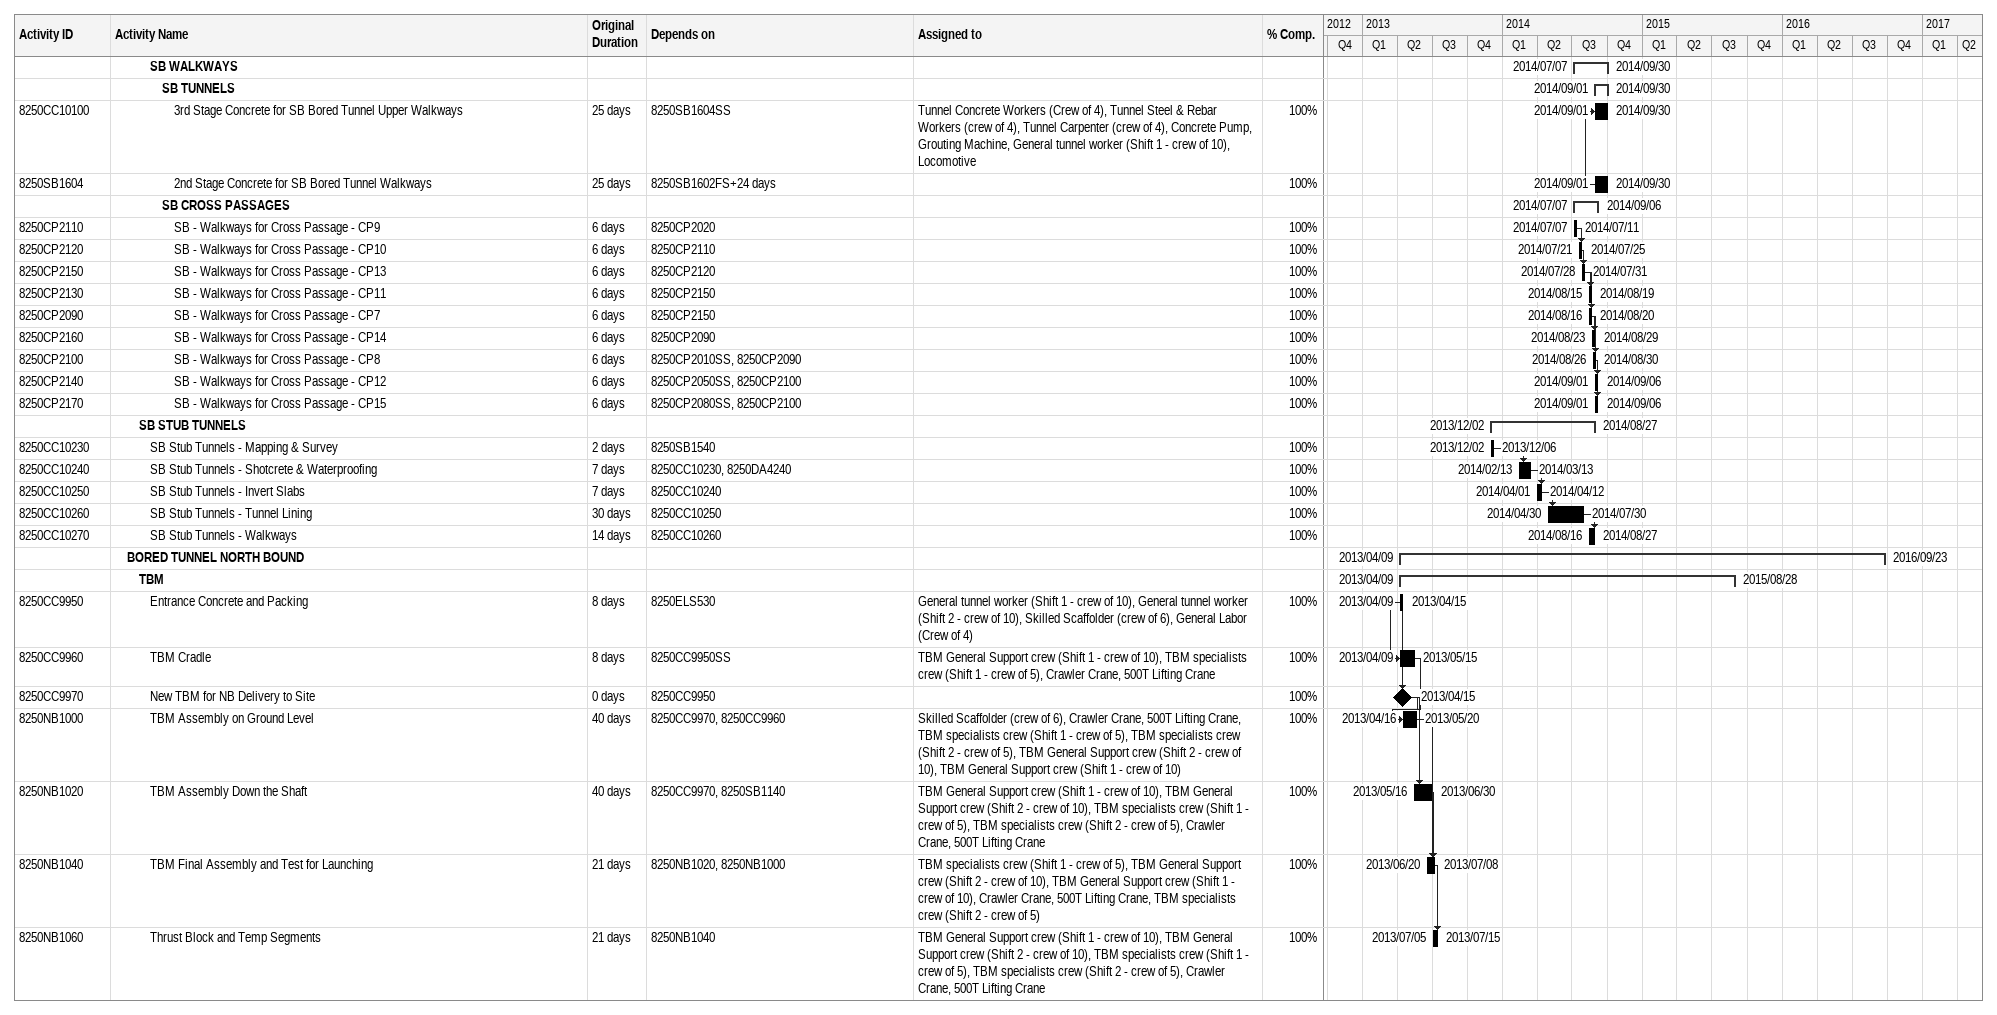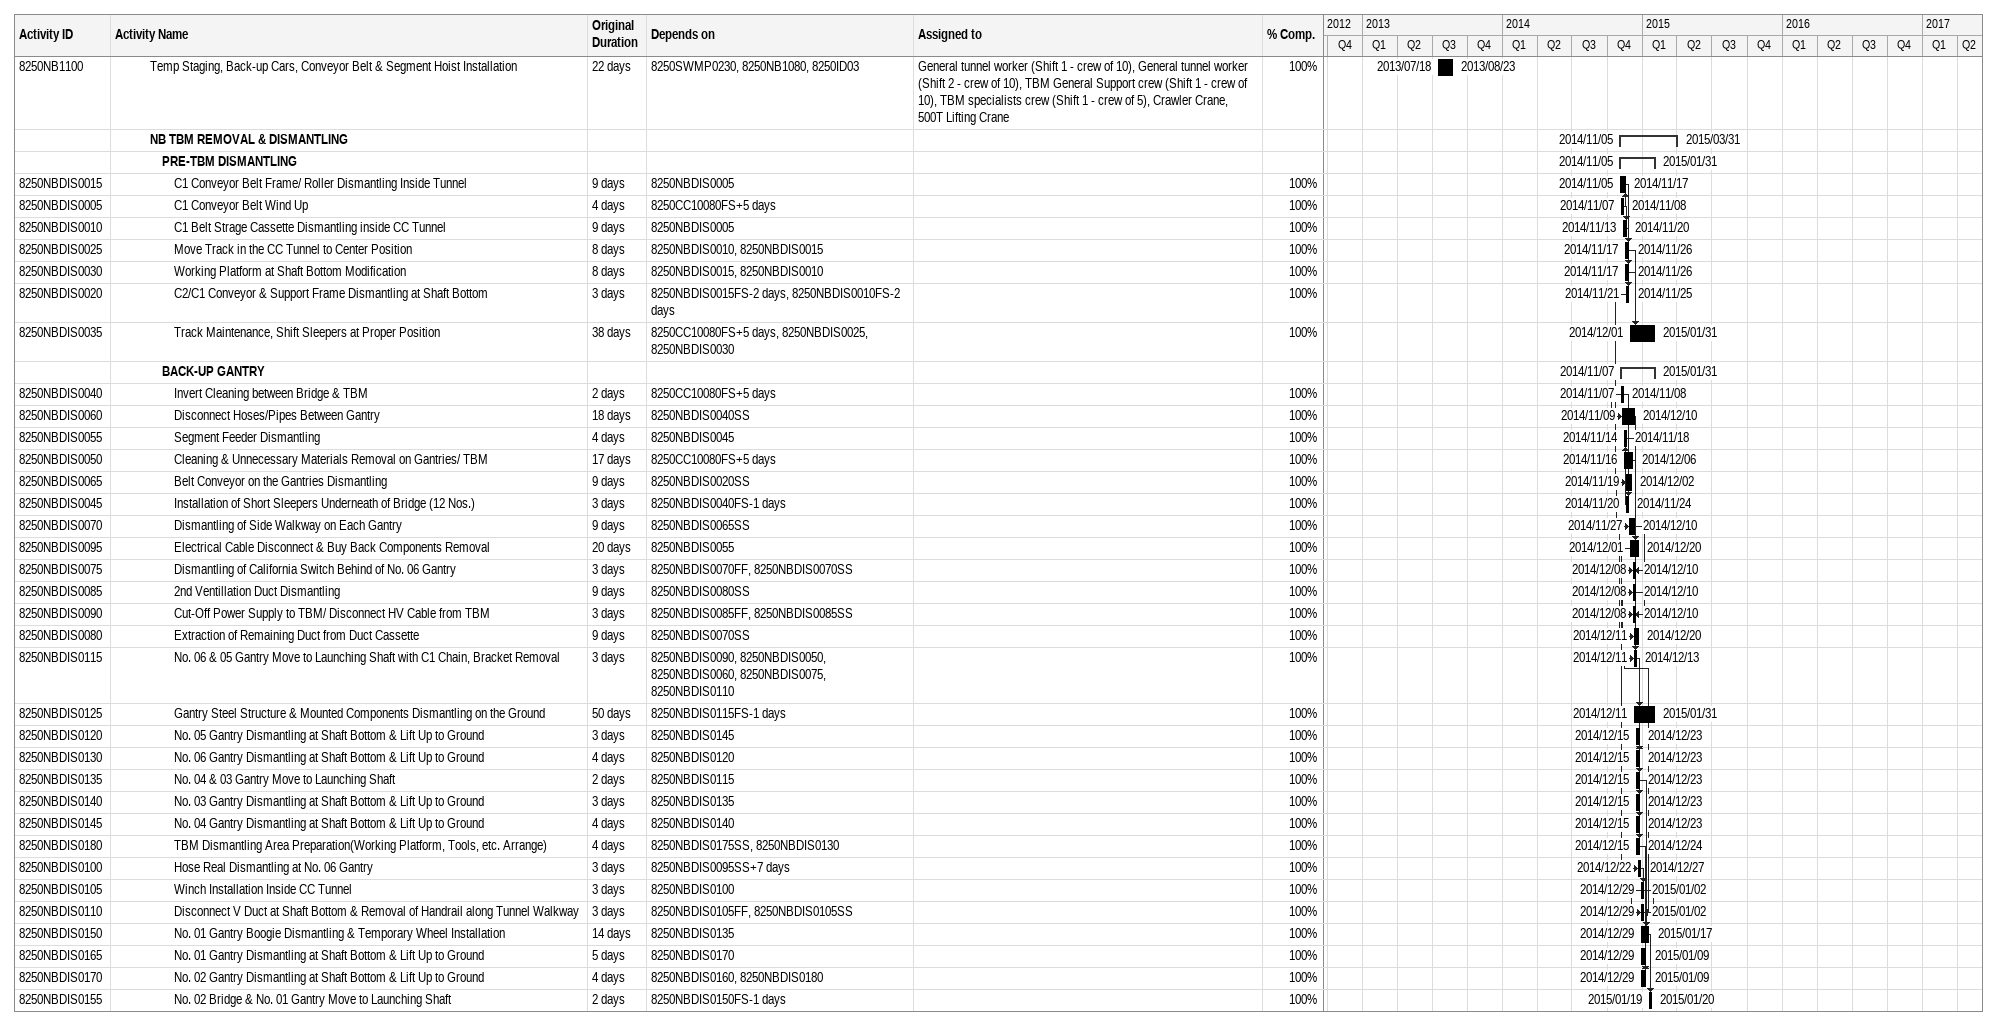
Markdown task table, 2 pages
| ID | Level | Task | Original duration | Start | Finish | Predecessors | Resources | % complete |
|---|---|---|---|---|---|---|---|---|
|  | 4 | **SB WALKWAYS** |  | 2014-07-07 | 2014-09-30 |  |  |  |
|  | 5 | **SB TUNNELS** |  | 2014-09-01 | 2014-09-30 |  |  |  |
| 8250CC10100 | 6 | 3rd Stage Concrete for SB Bored Tunnel Upper Walkways | 25d | 2014-09-01 | 2014-09-30 | 8250SB1604SS | Tunnel Concrete Workers (Crew of 4), Tunnel Steel & Rebar Workers (crew of 4), Tunnel Carpenter (crew of 4), Concrete Pump, Grouting Machine, General tunnel worker (Shift 1 - crew of 10), Locomotive | 100 |
| 8250SB1604 | 6 | 2nd Stage Concrete for SB Bored Tunnel Walkways | 25d | 2014-09-01 | 2014-09-30 | 8250SB1602FS+24d |  | 100 |
|  | 5 | **SB CROSS PASSAGES** |  | 2014-07-07 | 2014-09-06 |  |  |  |
| 8250CP2110 | 6 | SB - Walkways for Cross Passage - CP9 | 6d | 2014-07-07 | 2014-07-11 | 8250CP2020 |  | 100 |
| 8250CP2120 | 6 | SB - Walkways for Cross Passage - CP10 | 6d | 2014-07-21 | 2014-07-25 | 8250CP2110 |  | 100 |
| 8250CP2150 | 6 | SB - Walkways for Cross Passage - CP13 | 6d | 2014-07-28 | 2014-07-31 | 8250CP2120 |  | 100 |
| 8250CP2130 | 6 | SB - Walkways for Cross Passage - CP11 | 6d | 2014-08-15 | 2014-08-19 | 8250CP2150 |  | 100 |
| 8250CP2090 | 6 | SB - Walkways for Cross Passage - CP7 | 6d | 2014-08-16 | 2014-08-20 | 8250CP2150 |  | 100 |
| 8250CP2160 | 6 | SB - Walkways for Cross Passage - CP14 | 6d | 2014-08-23 | 2014-08-29 | 8250CP2090 |  | 100 |
| 8250CP2100 | 6 | SB - Walkways for Cross Passage - CP8 | 6d | 2014-08-26 | 2014-08-30 | 8250CP2010SS, 8250CP2090 |  | 100 |
| 8250CP2140 | 6 | SB - Walkways for Cross Passage - CP12 | 6d | 2014-09-01 | 2014-09-06 | 8250CP2050SS, 8250CP2100 |  | 100 |
| 8250CP2170 | 6 | SB - Walkways for Cross Passage - CP15 | 6d | 2014-09-01 | 2014-09-06 | 8250CP2080SS, 8250CP2100 |  | 100 |
|  | 3 | **SB STUB TUNNELS** |  | 2013-12-02 | 2014-08-27 |  |  |  |
| 8250CC10230 | 4 | SB Stub Tunnels - Mapping & Survey | 2d | 2013-12-02 | 2013-12-06 | 8250SB1540 |  | 100 |
| 8250CC10240 | 4 | SB Stub Tunnels - Shotcrete & Waterproofing | 7d | 2014-02-13 | 2014-03-13 | 8250CC10230, 8250DA4240 |  | 100 |
| 8250CC10250 | 4 | SB Stub Tunnels - Invert Slabs | 7d | 2014-04-01 | 2014-04-12 | 8250CC10240 |  | 100 |
| 8250CC10260 | 4 | SB Stub Tunnels - Tunnel Lining | 30d | 2014-04-30 | 2014-07-30 | 8250CC10250 |  | 100 |
| 8250CC10270 | 4 | SB Stub Tunnels - Walkways | 14d | 2014-08-16 | 2014-08-27 | 8250CC10260 |  | 100 |
|  | 2 | **BORED TUNNEL NORTH BOUND** |  | 2013-04-09 | 2016-09-23 |  |  |  |
|  | 3 | **TBM** |  | 2013-04-09 | 2015-08-28 |  |  |  |
| 8250CC9950 | 4 | Entrance Concrete and Packing | 8d | 2013-04-09 | 2013-04-15 | 8250ELS530 | General tunnel worker (Shift 1 - crew of 10), General tunnel worker (Shift 2 - crew of 10), Skilled Scaffolder (crew of 6), General Labor (Crew of 4) | 100 |
| 8250CC9960 | 4 | TBM Cradle | 8d | 2013-04-09 | 2013-05-15 | 8250CC9950SS | TBM General Support crew (Shift 1 - crew of 10), TBM specialists crew (Shift 1 - crew of 5), Crawler Crane, 500T Lifting Crane | 100 |
| 8250CC9970 | 4 | New TBM for NB Delivery to Site | 0d | 2013-04-15 | 2013-04-15 | 8250CC9950 |  | 100 |
| 8250NB1000 | 4 | TBM Assembly on Ground Level | 40d | 2013-04-16 | 2013-05-20 | 8250CC9970, 8250CC9960 | Skilled Scaffolder (crew of 6), Crawler Crane, 500T Lifting Crane, TBM specialists crew (Shift 1 - crew of 5), TBM specialists crew (Shift 2 - crew of 5), TBM General Support crew (Shift 2 - crew of 10), TBM General Support crew (Shift 1 - crew of 10) | 100 |
| 8250NB1020 | 4 | TBM Assembly Down the Shaft | 40d | 2013-05-16 | 2013-06-30 | 8250CC9970, 8250SB1140 | TBM General Support crew (Shift 1 - crew of 10), TBM General Support crew (Shift 2 - crew of 10), TBM specialists crew (Shift 1 - crew of 5), TBM specialists crew (Shift 2 - crew of 5), Crawler Crane, 500T Lifting Crane | 100 |
| 8250NB1040 | 4 | TBM Final Assembly and Test for Launching | 21d | 2013-06-20 | 2013-07-08 | 8250NB1020, 8250NB1000 | TBM specialists crew (Shift 1 - crew of 5), TBM General Support crew (Shift 2 - crew of 10), TBM General Support crew (Shift 1 - crew of 10), Crawler Crane, 500T Lifting Crane, TBM specialists crew (Shift 2 - crew of 5) | 100 |
| 8250NB1060 | 4 | Thrust Block and Temp Segments | 21d | 2013-07-05 | 2013-07-15 | 8250NB1040 | TBM General Support crew (Shift 1 - crew of 10), TBM General Support crew (Shift 2 - crew of 10), TBM specialists crew (Shift 1 - crew of 5), TBM specialists crew (Shift 2 - crew of 5), Crawler Crane, 500T Lifting Crane | 100 |
| 8250NB1100 | 4 | Temp Staging, Back-up Cars, Conveyor Belt & Segment Hoist Installation | 22d | 2013-07-18 | 2013-08-23 | 8250SWMP0230, 8250NB1080, 8250ID03 | General tunnel worker (Shift 1 - crew of 10), General tunnel worker (Shift 2 - crew of 10), TBM General Support crew (Shift 1 - crew of 10), TBM specialists crew (Shift 1 - crew of 5), Crawler Crane, 500T Lifting Crane | 100 |
|  | 4 | **NB TBM REMOVAL & DISMANTLING** |  | 2014-11-05 | 2015-03-31 |  |  |  |
|  | 5 | **PRE-TBM DISMANTLING** |  | 2014-11-05 | 2015-01-31 |  |  |  |
| 8250NBDIS0015 | 6 | C1 Conveyor Belt Frame/ Roller Dismantling Inside Tunnel | 9d | 2014-11-05 | 2014-11-17 | 8250NBDIS0005 |  | 100 |
| 8250NBDIS0005 | 6 | C1 Conveyor Belt Wind Up | 4d | 2014-11-07 | 2014-11-08 | 8250CC10080FS+5d |  | 100 |
| 8250NBDIS0010 | 6 | C1 Belt Strage Cassette Dismantling inside CC Tunnel | 9d | 2014-11-13 | 2014-11-20 | 8250NBDIS0005 |  | 100 |
| 8250NBDIS0025 | 6 | Move Track in the CC Tunnel to Center Position | 8d | 2014-11-17 | 2014-11-26 | 8250NBDIS0010, 8250NBDIS0015 |  | 100 |
| 8250NBDIS0030 | 6 | Working Platform at Shaft Bottom Modification | 8d | 2014-11-17 | 2014-11-26 | 8250NBDIS0015, 8250NBDIS0010 |  | 100 |
| 8250NBDIS0020 | 6 | C2/C1 Conveyor & Support Frame Dismantling at Shaft Bottom | 3d | 2014-11-21 | 2014-11-25 | 8250NBDIS0015FS-2d, 8250NBDIS0010FS-2d |  | 100 |
| 8250NBDIS0035 | 6 | Track Maintenance, Shift Sleepers at Proper Position | 38d | 2014-12-01 | 2015-01-31 | 8250CC10080FS+5d, 8250NBDIS0025, 8250NBDIS0030 |  | 100 |
|  | 5 | **BACK-UP GANTRY** |  | 2014-11-07 | 2015-01-31 |  |  |  |
| 8250NBDIS0040 | 6 | Invert Cleaning between Bridge & TBM | 2d | 2014-11-07 | 2014-11-08 | 8250CC10080FS+5d |  | 100 |
| 8250NBDIS0060 | 6 | Disconnect Hoses/Pipes Between Gantry | 18d | 2014-11-09 | 2014-12-10 | 8250NBDIS0040SS |  | 100 |
| 8250NBDIS0055 | 6 | Segment Feeder Dismantling | 4d | 2014-11-14 | 2014-11-18 | 8250NBDIS0045 |  | 100 |
| 8250NBDIS0050 | 6 | Cleaning & Unnecessary Materials Removal on Gantries/ TBM | 17d | 2014-11-16 | 2014-12-06 | 8250CC10080FS+5d |  | 100 |
| 8250NBDIS0065 | 6 | Belt Conveyor on the Gantries Dismantling | 9d | 2014-11-19 | 2014-12-02 | 8250NBDIS0020SS |  | 100 |
| 8250NBDIS0045 | 6 | Installation of Short Sleepers Underneath of Bridge (12 Nos.) | 3d | 2014-11-20 | 2014-11-24 | 8250NBDIS0040FS-1d |  | 100 |
| 8250NBDIS0070 | 6 | Dismantling of Side Walkway on Each Gantry | 9d | 2014-11-27 | 2014-12-10 | 8250NBDIS0065SS |  | 100 |
| 8250NBDIS0095 | 6 | Electrical Cable Disconnect & Buy Back Components Removal | 20d | 2014-12-01 | 2014-12-20 | 8250NBDIS0055 |  | 100 |
| 8250NBDIS0075 | 6 | Dismantling of California Switch Behind of No. 06 Gantry | 3d | 2014-12-08 | 2014-12-10 | 8250NBDIS0070FF, 8250NBDIS0070SS |  | 100 |
| 8250NBDIS0085 | 6 | 2nd Ventillation Duct Dismantling | 9d | 2014-12-08 | 2014-12-10 | 8250NBDIS0080SS |  | 100 |
| 8250NBDIS0090 | 6 | Cut-Off Power Supply to TBM/ Disconnect HV Cable from TBM | 3d | 2014-12-08 | 2014-12-10 | 8250NBDIS0085FF, 8250NBDIS0085SS |  | 100 |
| 8250NBDIS0080 | 6 | Extraction of Remaining Duct from Duct Cassette | 9d | 2014-12-11 | 2014-12-20 | 8250NBDIS0070SS |  | 100 |
| 8250NBDIS0115 | 6 | No. 06 & 05 Gantry Move to Launching Shaft with C1 Chain, Bracket Removal | 3d | 2014-12-11 | 2014-12-13 | 8250NBDIS0090, 8250NBDIS0050, 8250NBDIS0060, 8250NBDIS0075, 8250NBDIS0110 |  | 100 |
| 8250NBDIS0125 | 6 | Gantry Steel Structure & Mounted Components Dismantling on the Ground | 50d | 2014-12-11 | 2015-01-31 | 8250NBDIS0115FS-1d |  | 100 |
| 8250NBDIS0120 | 6 | No. 05 Gantry Dismantling at Shaft Bottom & Lift Up to Ground | 3d | 2014-12-15 | 2014-12-23 | 8250NBDIS0145 |  | 100 |
| 8250NBDIS0130 | 6 | No. 06 Gantry Dismantling at Shaft Bottom & Lift Up to Ground | 4d | 2014-12-15 | 2014-12-23 | 8250NBDIS0120 |  | 100 |
| 8250NBDIS0135 | 6 | No. 04 & 03 Gantry Move to Launching Shaft | 2d | 2014-12-15 | 2014-12-23 | 8250NBDIS0115 |  | 100 |
| 8250NBDIS0140 | 6 | No. 03 Gantry Dismantling at Shaft Bottom & Lift Up to Ground | 3d | 2014-12-15 | 2014-12-23 | 8250NBDIS0135 |  | 100 |
| 8250NBDIS0145 | 6 | No. 04 Gantry Dismantling at Shaft Bottom & Lift Up to Ground | 4d | 2014-12-15 | 2014-12-23 | 8250NBDIS0140 |  | 100 |
| 8250NBDIS0180 | 6 | TBM Dismantling Area Preparation(Working Platform, Tools, etc. Arrange) | 4d | 2014-12-15 | 2014-12-24 | 8250NBDIS0175SS, 8250NBDIS0130 |  | 100 |
| 8250NBDIS0100 | 6 | Hose Real Dismantling at No. 06 Gantry | 3d | 2014-12-22 | 2014-12-27 | 8250NBDIS0095SS+7d |  | 100 |
| 8250NBDIS0105 | 6 | Winch Installation Inside CC Tunnel | 3d | 2014-12-29 | 2015-01-02 | 8250NBDIS0100 |  | 100 |
| 8250NBDIS0110 | 6 | Disconnect V Duct at Shaft Bottom & Removal of Handrail along Tunnel Walkway | 3d | 2014-12-29 | 2015-01-02 | 8250NBDIS0105FF, 8250NBDIS0105SS |  | 100 |
| 8250NBDIS0150 | 6 | No. 01 Gantry Boogie Dismantling & Temporary Wheel Installation | 14d | 2014-12-29 | 2015-01-17 | 8250NBDIS0135 |  | 100 |
| 8250NBDIS0165 | 6 | No. 01 Gantry Dismantling at Shaft Bottom & Lift Up to Ground | 5d | 2014-12-29 | 2015-01-09 | 8250NBDIS0170 |  | 100 |
| 8250NBDIS0170 | 6 | No. 02 Gantry Dismantling at Shaft Bottom & Lift Up to Ground | 4d | 2014-12-29 | 2015-01-09 | 8250NBDIS0160, 8250NBDIS0180 |  | 100 |
| 8250NBDIS0155 | 6 | No. 02 Bridge & No. 01 Gantry Move to Launching Shaft | 2d | 2015-01-19 | 2015-01-20 | 8250NBDIS0150FS-1d |  | 100 |
